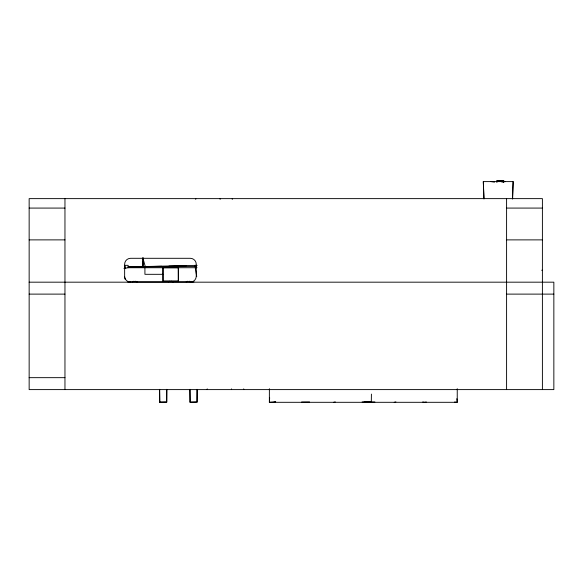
<?xml version="1.0" encoding="UTF-8"?>
<svg xmlns="http://www.w3.org/2000/svg" width="583" height="583" viewBox="0 0 583 583"><rect width="100%" height="100%" fill="white"/><g stroke="black" fill="none" stroke-linecap="round" stroke-linejoin="round"><path stroke-width="0.87" d="M165.732 401.964L159.691 402.175L166.723 402.175L166.84 389.531M196.048 401.964L190.007 402.175L197.039 402.175L197.163 389.531M166.738 389.335L166.723 402.175M197.054 389.335L197.039 402.175M371.415 394.093L371.305 402.285L362.123 401.927M496.898 182.501L496.92 180.694L503.821 180.934L496.92 180.694M512.625 198.89L513.135 181.605L483.3 181.605L483.926 198.818M143.25 258.298L142.988 266.329L143.345 258.174M512.493 198.89L513.135 181.605M269.659 397.766L269.368 402.306L457.24 402.306L457.24 388.715M142.449 266.329L143.178 258.174M132.341 281.859L133.937 281.225M168.283 281.859L169.879 281.225M186.247 281.859L187.843 281.225M124.135 268.275L125.753 267.728L124.558 265.331L128.151 265.331L128.151 267.728L124.121 268.515M333.585 402.306L335.269 401.906M394.217 402.306L395.901 401.906M426.297 401.949L424.533 402.306L422.755 401.927M273.66 402.306L275.438 401.993M501.883 182.129L505.374 181.605M374.905 401.986L364.113 401.847M275.708 401.833L269.368 402.306L269.368 388.708M309.566 401.957L301.571 402.015M363.901 402.306L370.198 401.957M196.865 267.276L195.232 266.526L128.151 266.927L197.032 265.331M128.151 266.927L161.688 266.278M168.946 266.139L186.166 265.804M29.15 208.08L64.961 208.08M506.591 208.08L542.401 208.08M29.15 239.883L64.961 239.883M506.591 239.883L542.401 239.883M128.151 267.728L196.828 267.728M541.651 270.242L542.401 270.242M162.89 274.316L144.919 274.316L144.919 267.728M127.575 281.859L193.986 281.859M29.15 282.179L553.85 282.179L553.85 389.604L29.15 389.604L29.15 198.628L542.401 198.628L542.401 389.604M29.15 294.116L64.961 294.116M506.591 294.116L553.85 294.116M29.15 377.667L64.961 377.667M195.232 266.526L195.232 265.331L196.814 265.491M454.536 402.008L457.24 402.306L456.81 398.699M491.054 181.605L494.544 182.129M189.446 281.225L191.042 281.859M171.475 281.225L173.071 281.859M135.54 281.225L137.136 281.859M195.232 265.331L196.544 266.409M142.835 258.029L143.345 259.741M142.82 257.795L145.138 266.088M124.456 276.648L125.105 279.257M195.232 267.728L196.733 276.561M483.3 181.605L484.007 198.81M503.617 180.694L503.632 182.501M189.992 389.335L190.131 401.935M159.676 389.335L159.815 401.935M189.89 389.531L190.007 402.175M159.574 389.531L159.691 402.175M178.187 267.735L178.238 280.904M163.087 267.735L163.131 280.904M506.591 198.628L506.591 389.604M243.723 388.861L243.723 389.604M232.274 198.628L232.274 199.379M231.575 388.861L231.575 389.604M220.126 198.628L220.126 199.379M207.213 388.861L207.213 389.604M195.757 198.628L195.757 199.379M64.961 198.628L64.961 389.604M130.607 282.165A5.968 5.968 0 0 1 124.638 276.196L124.638 264.267A5.968 5.968 0 0 1 130.607 258.298L190.284 258.298A5.968 5.968 0 0 1 196.252 264.267L196.252 276.196A5.968 5.968 0 0 1 190.284 282.165M178.464 267.735L162.89 267.735L162.89 280.904L178.464 280.904L178.464 267.735"/></g></svg>
